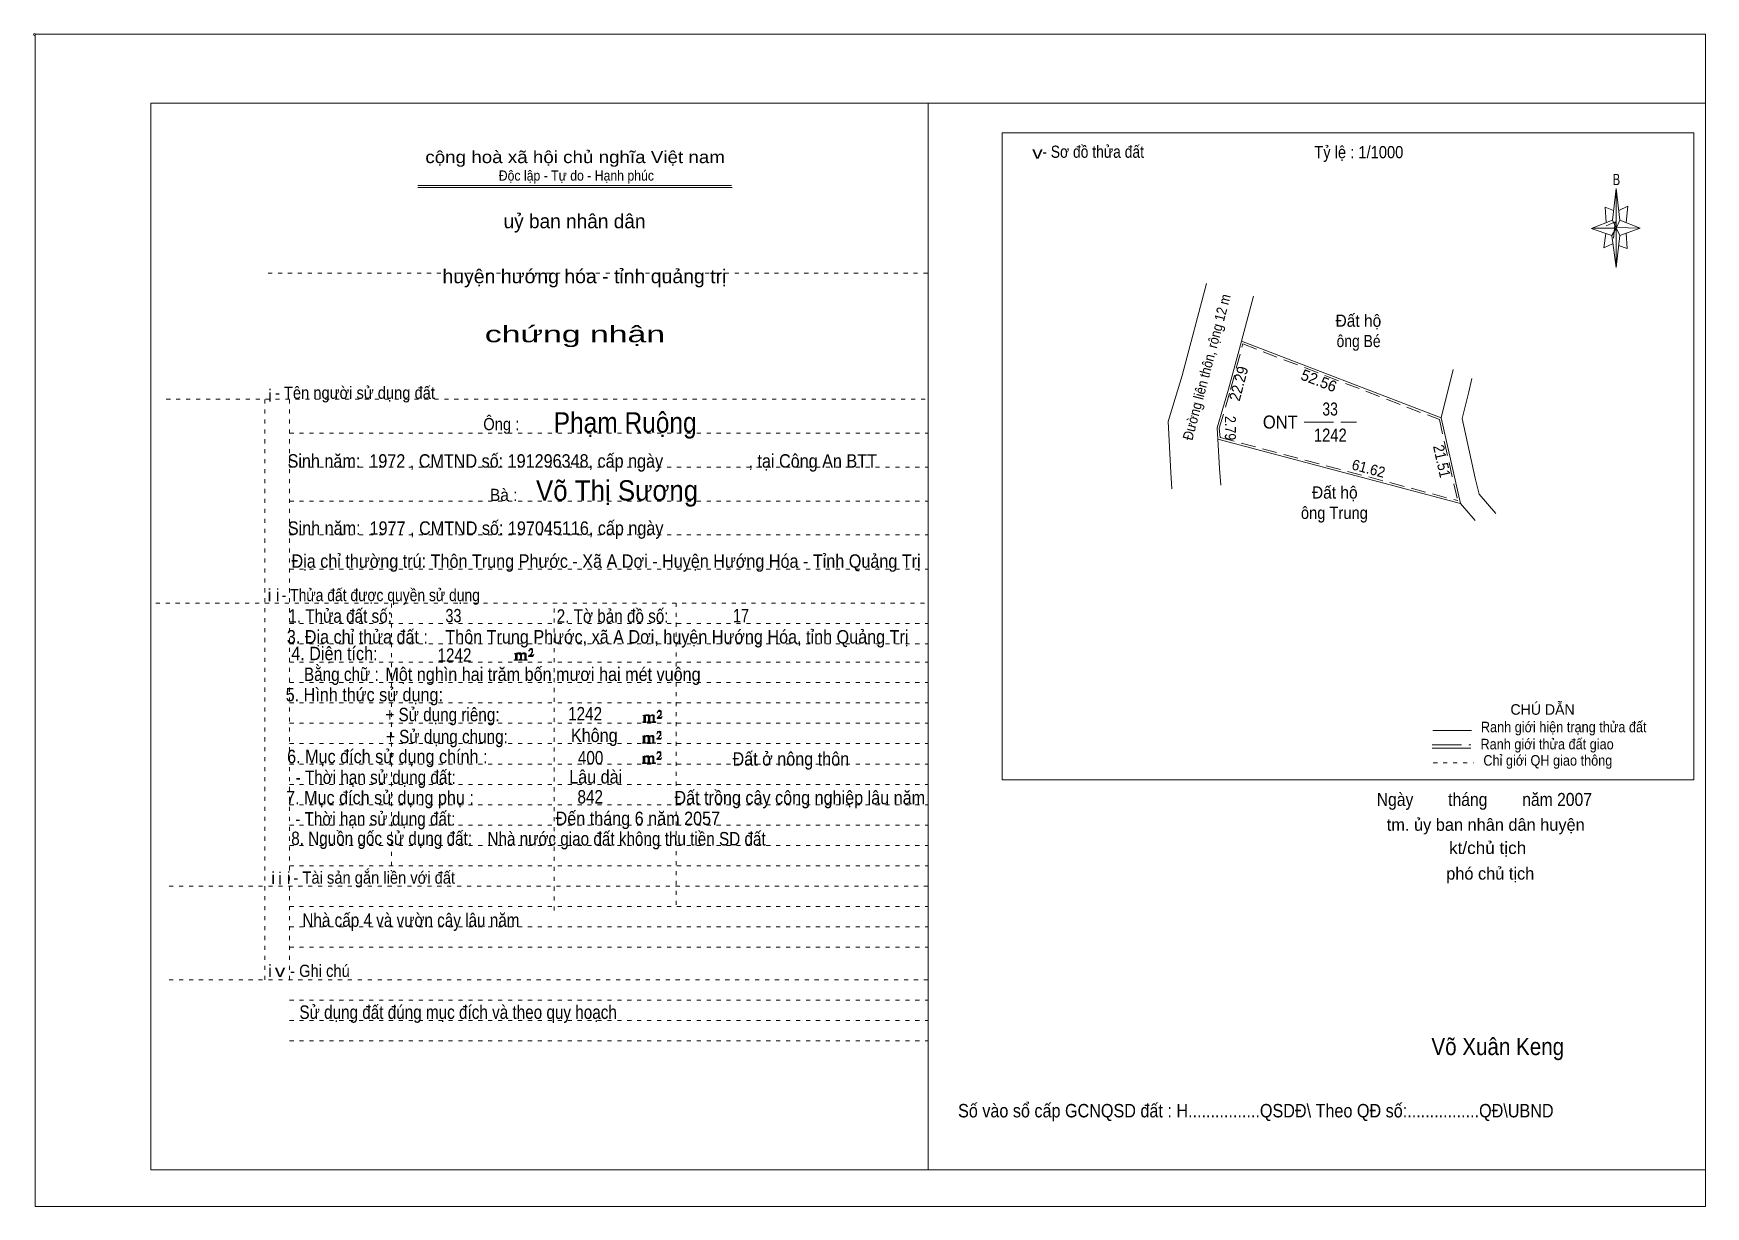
# Model space of a CAD drawing. Header units: centimetres. Extents: x -1.6 to 39.5, y -3.3 to 25.5.
import ezdxf
from ezdxf.enums import TextEntityAlignment as Align

# ---------------------------------------------------------------- set-up
doc = ezdxf.new("R2010")
doc.units = ezdxf.units.CM
doc.header["$LTSCALE"] = 0.12
for name, pattern in [('DOTTED', [1.5, 0.3, -1.2]), ('LONG_DASHED', [7.5, 6, -1.5]), ('MEDIUM_DASHED', [4.5, 3, -1.5])]:
    doc.linetypes.add(name, pattern=pattern)
for name, color, linetype, lineweight in [('1', 7, 'DOTTED', 13), ('10', 7, 'Continuous', 13), ('33', 7, 'LONG_DASHED', 13), ('4', 7, 'Continuous', 13), ('5', 7, 'Continuous', 13), ('50', 7, 'Continuous', 13)]:
    doc.layers.add(name, color=color, linetype=linetype, lineweight=lineweight)
doc.layers.add('30', color=7, linetype='Continuous')

msp = doc.modelspace()

# ---------------------------------------------------------------- hatches: boundary and pattern name
at = {"layer": '50'}
for points in [[(10.27, 10.13), (10.27, 10.12), (10.27, 10.11), (10.25, 10.11), (10.24, 10.11), (10.24, 10.1), (10.33, 10.1), (10.33, 10.11), (10.32, 10.11), (10.31, 10.11), (10.31, 10.12), (10.31, 10.13), (10.31, 10.24), (10.31, 10.25), (10.32, 10.26), (10.34, 10.26), (10.35, 10.26), (10.36, 10.26), (10.37, 10.25), (10.39, 10.22), (10.39, 10.13), (10.37, 10.12), (10.37, 10.11), (10.36, 10.11), (10.35, 10.11), (10.35, 10.1), (10.44, 10.1), (10.44, 10.11), (10.43, 10.11), (10.42, 10.11), (10.42, 10.12), (10.42, 10.13), (10.42, 10.24), (10.44, 10.26), (10.45, 10.26), (10.46, 10.26), (10.49, 10.26), (10.49, 10.25), (10.5, 10.24), (10.5, 10.22), (10.5, 10.13), (10.5, 10.12), (10.49, 10.11), (10.49, 10.11), (10.47, 10.11), (10.47, 10.1), (10.56, 10.1), (10.56, 10.11), (10.55, 10.11), (10.54, 10.11), (10.53, 10.12), (10.53, 10.13), (10.53, 10.2), (10.53, 10.25), (10.53, 10.26), (10.52, 10.27), (10.5, 10.28), (10.47, 10.28), (10.46, 10.28), (10.44, 10.27), (10.41, 10.25), (10.41, 10.26), (10.4, 10.28), (10.39, 10.28), (10.37, 10.28), (10.35, 10.28), (10.34, 10.28), (10.32, 10.26), (10.31, 10.26), (10.31, 10.25), (10.31, 10.25), (10.31, 10.26), (10.31, 10.28), (10.24, 10.26), (10.24, 10.26), (10.25, 10.26), (10.27, 10.25), (10.27, 10.24), (10.27, 10.23)], [(10.69, 10.19), (10.72, 10.24), (10.72, 10.24), (10.71, 10.22), (10.69, 10.22), (10.68, 10.22), (10.63, 10.22), (10.66, 10.26), (10.67, 10.27), (10.69, 10.28), (10.69, 10.3), (10.69, 10.32), (10.69, 10.34), (10.69, 10.35), (10.69, 10.37), (10.68, 10.38), (10.67, 10.38), (10.66, 10.39), (10.65, 10.39), (10.63, 10.38), (10.63, 10.38), (10.62, 10.37), (10.61, 10.35), (10.59, 10.33), (10.61, 10.33), (10.61, 10.35), (10.62, 10.35), (10.63, 10.36), (10.65, 10.36), (10.66, 10.36), (10.67, 10.35), (10.68, 10.35), (10.68, 10.32), (10.68, 10.3), (10.66, 10.28), (10.66, 10.26), (10.65, 10.25), (10.59, 10.2), (10.59, 10.19)], [(13.42, 8.61), (13.42, 8.6), (13.42, 8.59), (13.41, 8.59), (13.4, 8.59), (13.4, 8.57), (13.48, 8.57), (13.48, 8.59), (13.47, 8.59), (13.46, 8.59), (13.46, 8.6), (13.46, 8.61), (13.46, 8.72), (13.46, 8.73), (13.47, 8.74), (13.5, 8.74), (13.51, 8.74), (13.52, 8.74), (13.53, 8.73), (13.54, 8.69), (13.54, 8.61), (13.53, 8.6), (13.53, 8.59), (13.52, 8.59), (13.51, 8.59), (13.51, 8.57), (13.6, 8.57), (13.6, 8.59), (13.58, 8.59), (13.57, 8.59), (13.57, 8.6), (13.57, 8.61), (13.57, 8.72), (13.6, 8.74), (13.61, 8.74), (13.62, 8.74), (13.64, 8.74), (13.64, 8.73), (13.65, 8.72), (13.65, 8.69), (13.65, 8.61), (13.65, 8.6), (13.64, 8.59), (13.64, 8.59), (13.63, 8.59), (13.63, 8.57), (13.72, 8.57), (13.72, 8.59), (13.7, 8.59), (13.69, 8.59), (13.68, 8.6), (13.68, 8.61), (13.68, 8.68), (13.68, 8.73), (13.68, 8.74), (13.67, 8.75), (13.65, 8.76), (13.63, 8.76), (13.62, 8.76), (13.6, 8.75), (13.56, 8.73), (13.56, 8.74), (13.55, 8.76), (13.54, 8.76), (13.53, 8.76), (13.51, 8.76), (13.5, 8.76), (13.47, 8.74), (13.46, 8.74), (13.46, 8.73), (13.46, 8.73), (13.46, 8.74), (13.46, 8.76), (13.4, 8.74), (13.4, 8.74), (13.41, 8.74), (13.42, 8.73), (13.42, 8.72), (13.42, 8.71)], [(13.85, 8.67), (13.87, 8.72), (13.87, 8.72), (13.86, 8.69), (13.85, 8.69), (13.84, 8.69), (13.78, 8.69), (13.82, 8.74), (13.83, 8.75), (13.85, 8.76), (13.85, 8.78), (13.85, 8.79), (13.85, 8.82), (13.85, 8.83), (13.85, 8.85), (13.84, 8.86), (13.83, 8.86), (13.82, 8.87), (13.8, 8.87), (13.78, 8.86), (13.78, 8.86), (13.77, 8.85), (13.76, 8.83), (13.75, 8.81), (13.76, 8.81), (13.76, 8.83), (13.77, 8.83), (13.78, 8.84), (13.8, 8.84), (13.82, 8.84), (13.83, 8.83), (13.84, 8.83), (13.84, 8.79), (13.84, 8.78), (13.82, 8.76), (13.82, 8.74), (13.8, 8.73), (13.75, 8.68), (13.75, 8.67)], [(13.41, 8.09), (13.41, 8.08), (13.41, 8.07), (13.4, 8.07), (13.39, 8.07), (13.39, 8.06), (13.48, 8.06), (13.48, 8.07), (13.47, 8.07), (13.45, 8.07), (13.45, 8.08), (13.45, 8.09), (13.45, 8.2), (13.45, 8.21), (13.47, 8.23), (13.49, 8.23), (13.5, 8.23), (13.51, 8.23), (13.52, 8.21), (13.53, 8.18), (13.53, 8.09), (13.52, 8.08), (13.52, 8.07), (13.51, 8.07), (13.5, 8.07), (13.5, 8.06), (13.59, 8.06), (13.59, 8.07), (13.58, 8.07), (13.57, 8.07), (13.57, 8.08), (13.57, 8.09), (13.57, 8.2), (13.59, 8.23), (13.6, 8.23), (13.61, 8.23), (13.63, 8.23), (13.63, 8.21), (13.64, 8.2), (13.64, 8.18), (13.64, 8.09), (13.64, 8.08), (13.63, 8.07), (13.63, 8.07), (13.62, 8.07), (13.62, 8.06), (13.71, 8.06), (13.71, 8.07), (13.7, 8.07), (13.69, 8.07), (13.67, 8.08), (13.67, 8.09), (13.67, 8.17), (13.67, 8.21), (13.67, 8.23), (13.66, 8.24), (13.64, 8.25), (13.62, 8.25), (13.61, 8.25), (13.59, 8.24), (13.55, 8.21), (13.55, 8.23), (13.54, 8.25), (13.53, 8.25), (13.52, 8.25), (13.5, 8.25), (13.49, 8.25), (13.47, 8.23), (13.45, 8.23), (13.45, 8.21), (13.45, 8.21), (13.45, 8.23), (13.45, 8.25), (13.39, 8.23), (13.39, 8.23), (13.4, 8.23), (13.41, 8.21), (13.41, 8.2), (13.41, 8.19)], [(13.84, 8.16), (13.86, 8.2), (13.86, 8.2), (13.85, 8.18), (13.84, 8.18), (13.83, 8.18), (13.77, 8.18), (13.81, 8.23), (13.82, 8.24), (13.84, 8.25), (13.84, 8.27), (13.84, 8.28), (13.84, 8.3), (13.84, 8.31), (13.84, 8.34), (13.83, 8.35), (13.82, 8.35), (13.81, 8.36), (13.8, 8.36), (13.77, 8.35), (13.77, 8.35), (13.76, 8.34), (13.75, 8.31), (13.74, 8.29), (13.75, 8.29), (13.75, 8.31), (13.76, 8.31), (13.77, 8.33), (13.8, 8.33), (13.81, 8.33), (13.82, 8.31), (13.83, 8.31), (13.83, 8.28), (13.83, 8.27), (13.81, 8.25), (13.81, 8.23), (13.8, 8.21), (13.74, 8.17), (13.74, 8.16)], [(13.84, 7.66), (13.86, 7.71), (13.86, 7.71), (13.85, 7.68), (13.84, 7.68), (13.83, 7.68), (13.77, 7.68), (13.81, 7.73), (13.82, 7.74), (13.84, 7.75), (13.84, 7.77), (13.84, 7.78), (13.84, 7.81), (13.84, 7.82), (13.84, 7.84), (13.83, 7.85), (13.82, 7.85), (13.81, 7.86), (13.79, 7.86), (13.77, 7.85), (13.77, 7.85), (13.76, 7.84), (13.75, 7.82), (13.74, 7.8), (13.75, 7.8), (13.75, 7.82), (13.76, 7.82), (13.77, 7.83), (13.79, 7.83), (13.81, 7.83), (13.82, 7.82), (13.83, 7.82), (13.83, 7.78), (13.83, 7.77), (13.81, 7.75), (13.81, 7.73), (13.79, 7.72), (13.74, 7.67), (13.74, 7.66)], [(13.41, 7.6), (13.41, 7.59), (13.41, 7.58), (13.4, 7.58), (13.39, 7.58), (13.39, 7.56), (13.47, 7.56), (13.47, 7.58), (13.46, 7.58), (13.45, 7.58), (13.45, 7.59), (13.45, 7.6), (13.45, 7.71), (13.45, 7.72), (13.46, 7.73), (13.49, 7.73), (13.5, 7.73), (13.51, 7.73), (13.52, 7.72), (13.53, 7.68), (13.53, 7.6), (13.52, 7.59), (13.52, 7.58), (13.51, 7.58), (13.5, 7.58), (13.5, 7.56), (13.59, 7.56), (13.59, 7.58), (13.57, 7.58), (13.56, 7.58), (13.56, 7.59), (13.56, 7.6), (13.56, 7.71), (13.59, 7.73), (13.6, 7.73), (13.61, 7.73), (13.63, 7.73), (13.63, 7.72), (13.64, 7.71), (13.64, 7.68), (13.64, 7.6), (13.64, 7.59), (13.63, 7.58), (13.63, 7.58), (13.62, 7.58), (13.62, 7.56), (13.71, 7.56), (13.71, 7.58), (13.69, 7.58), (13.68, 7.58), (13.67, 7.59), (13.67, 7.6), (13.67, 7.67), (13.67, 7.72), (13.67, 7.73), (13.66, 7.74), (13.64, 7.75), (13.62, 7.75), (13.61, 7.75), (13.59, 7.74), (13.55, 7.72), (13.55, 7.73), (13.54, 7.75), (13.53, 7.75), (13.52, 7.75), (13.5, 7.75), (13.49, 7.75), (13.46, 7.73), (13.45, 7.73), (13.45, 7.72), (13.45, 7.72), (13.45, 7.73), (13.45, 7.75), (13.39, 7.73), (13.39, 7.73), (13.4, 7.73), (13.41, 7.72), (13.41, 7.71), (13.41, 7.7)]]:
    msp.add_hatch(color=256, dxfattribs=at).paths.add_polyline_path(points)

# ---------------------------------------------------------------- linework, layer by layer
at = {"layer": '1', "linetype": 'Continuous'}
for p, q in [((1.31, -2.42), (1.31, 23.78)), ((1.31, 23.78), (39.51, 23.78)), ((20.41, -2.42), (20.41, 23.78)), ((39.51, -2.42), (39.51, 23.78)), ((7.87, 21.76), (15.58, 21.76)), ((7.87, 21.71), (15.59, 21.71)), ((37.21, 20.53), (36.7, 20.7)), ((1.31, -2.42), (39.51, -2.42))]:
    msp.add_line(p, q, dxfattribs=at)
at = {"layer": '1'}
for p, q in [((4.19, 19.61), (20.41, 19.61)), ((1.69, 16.51), (20.41, 16.51)), ((4.11, 2.25), (4.11, 16.51)), ((4.72, 2.25), (4.72, 16.51)), ((4.72, 15.68), (20.41, 15.68)), ((4.72, 14.84), (20.41, 14.84)), ((4.72, 14.01), (20.41, 14.01)), ((4.72, 13.18), (20.41, 13.18)), ((4.72, 12.34), (20.41, 12.34)), ((1.43, 11.5), (20.41, 11.5)), ((7.22, 5.05), (7.22, 11.5)), ((11.22, 3.95), (11.22, 11.5)), ((14.22, 4.09), (14.22, 11.5)), ((4.72, 11), (20.41, 11)), ((4.72, 10.5), (20.41, 10.5)), ((4.72, 10.05), (20.41, 10.05)), ((4.72, 9.55), (20.41, 9.55)), ((4.72, 9.05), (20.41, 9.05)), ((4.72, 8.55), (20.41, 8.55)), ((4.72, 8.05), (20.41, 8.05)), ((4.72, 7.55), (20.41, 7.55)), ((4.72, 7.05), (20.41, 7.05)), ((4.72, 6.55), (20.41, 6.55)), ((4.72, 6.05), (20.41, 6.05)), ((4.72, 5.55), (20.41, 5.55)), ((4.72, 5.05), (20.41, 5.05)), ((1.76, 4.55), (20.41, 4.55)), ((4.72, 4.05), (20.41, 4.05)), ((4.72, 3.55), (20.41, 3.55)), ((4.72, 3.05), (20.41, 3.05)), ((1.76, 2.25), (20.41, 2.25)), ((4.72, 1.75), (20.41, 1.75)), ((4.72, 1.25), (20.41, 1.25)), ((4.72, 0.75), (20.41, 0.75))]:
    msp.add_line(p, q, dxfattribs=at)
at = {"layer": '1', "linetype": 'Continuous'}
msp.add_lwpolyline([(-1.53, -3.32), (39.51, -3.32), (39.51, 25.48), (-1.53, 25.48)], close=True, dxfattribs=at)
msp.add_lwpolyline([(37.22, 20.33), (37.01, 20.23), (37.06, 20.58)], dxfattribs=at)
at = {"layer": '10'}
for p, q in [((28.11, 17.94), (28.4, 19.04)), ((28.11, 17.94), (33.01, 16.05)), ((33.69, 16.69), (33.77, 17.02)), ((27.53, 15.53), (33.49, 13.95))]:
    msp.add_line(p, q, dxfattribs=at)
at = {"layer": '10', "linetype": 'MEDIUM_DASHED'}
msp.add_line((27.58, 15.57), (33.42, 14.02), dxfattribs=at)
at = {"layer": '10'}
for points in [[(26.4, 14.31), (26.37, 14.71), (26.31, 15.96), (26.65, 17.09), (27.25, 19.35)], [(27.53, 15.53), (27.51, 15.81), (27.79, 16.76), (28.11, 17.94)], [(33.31, 17.24), (33.01, 16.05), (33.49, 13.95), (33.85, 13.53)], [(33.85, 14.57), (33.53, 16.04), (33.69, 16.69)], [(27.6, 14.4), (27.57, 14.81), (27.53, 15.53)], [(34.36, 13.7), (33.95, 14.18), (33.85, 14.57)]]:
    msp.add_lwpolyline(points, dxfattribs=at)
at = {"layer": '10', "linetype": 'MEDIUM_DASHED'}
msp.add_lwpolyline([(27.58, 15.57), (27.56, 15.8), (27.84, 16.75), (28.14, 17.87), (32.97, 16.01), (33.42, 14.02)], dxfattribs=at)
at = {"layer": '33'}
msp.add_line((29.65, 15.95), (30.93, 15.95), dxfattribs=at)
at = {"layer": '4'}
for p, q in [((32.81, 8.37), (33.76, 8.37)), ((32.79, 7.94), (33.74, 7.94))]:
    msp.add_line(p, q, dxfattribs=at)
at = {"layer": '4', "linetype": 'LONG_DASHED'}
msp.add_line((32.79, 8.02), (33.74, 8.02), dxfattribs=at)
at = {"layer": '4', "linetype": 'DOTTED'}
msp.add_line((32.82, 7.58), (33.81, 7.58), dxfattribs=at)
at = {"layer": '4'}
msp.add_lwpolyline([(22.23, 23.05), (39.22, 23.05), (39.22, 7.16), (22.23, 7.16)], close=True, dxfattribs=at)
msp.add_circle((-1.55, 25.47), 0.025, dxfattribs=at)
at = {"layer": '5'}
for p, q in [((37.22, 20.91), (37.31, 21.69)), ((37.4, 20.91), (37.9, 20.71)), ((37.56, 20.59), (37.58, 20.21)), ((37.4, 20.53), (37.31, 19.75)), ((37.58, 20.21), (37.37, 20.29))]:
    msp.add_line(p, q, dxfattribs=at)
for points in [[(37.31, 21.69), (37.4, 20.91), (37.31, 20.71)], [(37.31, 20.71), (36.72, 20.71), (37.22, 20.91), (37.4, 20.53), (37.9, 20.71), (37.31, 20.73)], [(37.31, 20.71), (37.31, 19.75), (37.21, 20.53)]]:
    msp.add_lwpolyline(points, close=True, dxfattribs=at)
for points in [[(37.25, 21.15), (37.04, 21.23), (37.07, 20.85)], [(37.38, 21.15), (37.6, 21.25), (37.56, 20.85)], [(37.31, 20.71), (37.22, 20.91), (36.72, 20.71)], [(37.07, 20.77), (37.29, 20.87), (37.25, 20.47)], [(37.31, 20.71), (37.4, 20.53), (37.9, 20.71)]]:
    msp.add_lwpolyline(points, dxfattribs=at)
at = {"layer": '50'}
for points in [[(10.27, 10.13), (10.27, 10.12), (10.27, 10.11), (10.25, 10.11), (10.24, 10.11), (10.24, 10.1), (10.33, 10.1), (10.33, 10.11), (10.32, 10.11), (10.31, 10.11), (10.31, 10.12), (10.31, 10.13), (10.31, 10.24), (10.31, 10.25), (10.32, 10.26), (10.34, 10.26), (10.35, 10.26), (10.36, 10.26), (10.37, 10.25), (10.39, 10.22), (10.39, 10.13), (10.37, 10.12), (10.37, 10.11), (10.36, 10.11), (10.35, 10.11), (10.35, 10.1), (10.44, 10.1), (10.44, 10.11), (10.43, 10.11), (10.42, 10.11), (10.42, 10.12), (10.42, 10.13), (10.42, 10.24), (10.44, 10.26), (10.45, 10.26), (10.46, 10.26), (10.49, 10.26), (10.49, 10.25), (10.5, 10.24), (10.5, 10.22), (10.5, 10.13), (10.5, 10.12), (10.49, 10.11), (10.49, 10.11), (10.47, 10.11), (10.47, 10.1), (10.56, 10.1), (10.56, 10.11), (10.55, 10.11), (10.54, 10.11), (10.53, 10.12), (10.53, 10.13), (10.53, 10.2), (10.53, 10.25), (10.53, 10.26), (10.52, 10.27), (10.5, 10.28), (10.47, 10.28), (10.46, 10.28), (10.44, 10.27), (10.41, 10.25), (10.41, 10.26), (10.4, 10.28), (10.39, 10.28), (10.37, 10.28), (10.35, 10.28), (10.34, 10.28), (10.32, 10.26), (10.31, 10.26), (10.31, 10.25), (10.31, 10.25), (10.31, 10.26), (10.31, 10.28), (10.24, 10.26), (10.24, 10.26), (10.25, 10.26), (10.27, 10.25), (10.27, 10.24), (10.27, 10.23)], [(10.69, 10.19), (10.72, 10.24), (10.72, 10.24), (10.71, 10.22), (10.69, 10.22), (10.68, 10.22), (10.63, 10.22), (10.66, 10.26), (10.67, 10.27), (10.69, 10.28), (10.69, 10.3), (10.69, 10.32), (10.69, 10.34), (10.69, 10.35), (10.69, 10.37), (10.68, 10.38), (10.67, 10.38), (10.66, 10.39), (10.65, 10.39), (10.63, 10.38), (10.63, 10.38), (10.62, 10.37), (10.61, 10.35), (10.59, 10.33), (10.61, 10.33), (10.61, 10.35), (10.62, 10.35), (10.63, 10.36), (10.65, 10.36), (10.66, 10.36), (10.67, 10.35), (10.68, 10.35), (10.68, 10.32), (10.68, 10.3), (10.66, 10.28), (10.66, 10.26), (10.65, 10.25), (10.59, 10.2), (10.59, 10.19)], [(13.42, 8.61), (13.42, 8.6), (13.42, 8.59), (13.41, 8.59), (13.4, 8.59), (13.4, 8.57), (13.48, 8.57), (13.48, 8.59), (13.47, 8.59), (13.46, 8.59), (13.46, 8.6), (13.46, 8.61), (13.46, 8.72), (13.46, 8.73), (13.47, 8.74), (13.5, 8.74), (13.51, 8.74), (13.52, 8.74), (13.53, 8.73), (13.54, 8.69), (13.54, 8.61), (13.53, 8.6), (13.53, 8.59), (13.52, 8.59), (13.51, 8.59), (13.51, 8.57), (13.6, 8.57), (13.6, 8.59), (13.58, 8.59), (13.57, 8.59), (13.57, 8.6), (13.57, 8.61), (13.57, 8.72), (13.6, 8.74), (13.61, 8.74), (13.62, 8.74), (13.64, 8.74), (13.64, 8.73), (13.65, 8.72), (13.65, 8.69), (13.65, 8.61), (13.65, 8.6), (13.64, 8.59), (13.64, 8.59), (13.63, 8.59), (13.63, 8.57), (13.72, 8.57), (13.72, 8.59), (13.7, 8.59), (13.69, 8.59), (13.68, 8.6), (13.68, 8.61), (13.68, 8.68), (13.68, 8.73), (13.68, 8.74), (13.67, 8.75), (13.65, 8.76), (13.63, 8.76), (13.62, 8.76), (13.6, 8.75), (13.56, 8.73), (13.56, 8.74), (13.55, 8.76), (13.54, 8.76), (13.53, 8.76), (13.51, 8.76), (13.5, 8.76), (13.47, 8.74), (13.46, 8.74), (13.46, 8.73), (13.46, 8.73), (13.46, 8.74), (13.46, 8.76), (13.4, 8.74), (13.4, 8.74), (13.41, 8.74), (13.42, 8.73), (13.42, 8.72), (13.42, 8.71)], [(13.85, 8.67), (13.87, 8.72), (13.87, 8.72), (13.86, 8.69), (13.85, 8.69), (13.84, 8.69), (13.78, 8.69), (13.82, 8.74), (13.83, 8.75), (13.85, 8.76), (13.85, 8.78), (13.85, 8.79), (13.85, 8.82), (13.85, 8.83), (13.85, 8.85), (13.84, 8.86), (13.83, 8.86), (13.82, 8.87), (13.8, 8.87), (13.78, 8.86), (13.78, 8.86), (13.77, 8.85), (13.76, 8.83), (13.75, 8.81), (13.76, 8.81), (13.76, 8.83), (13.77, 8.83), (13.78, 8.84), (13.8, 8.84), (13.82, 8.84), (13.83, 8.83), (13.84, 8.83), (13.84, 8.79), (13.84, 8.78), (13.82, 8.76), (13.82, 8.74), (13.8, 8.73), (13.75, 8.68), (13.75, 8.67)], [(13.41, 8.09), (13.41, 8.08), (13.41, 8.07), (13.4, 8.07), (13.39, 8.07), (13.39, 8.06), (13.48, 8.06), (13.48, 8.07), (13.47, 8.07), (13.45, 8.07), (13.45, 8.08), (13.45, 8.09), (13.45, 8.2), (13.45, 8.21), (13.47, 8.23), (13.49, 8.23), (13.5, 8.23), (13.51, 8.23), (13.52, 8.21), (13.53, 8.18), (13.53, 8.09), (13.52, 8.08), (13.52, 8.07), (13.51, 8.07), (13.5, 8.07), (13.5, 8.06), (13.59, 8.06), (13.59, 8.07), (13.58, 8.07), (13.57, 8.07), (13.57, 8.08), (13.57, 8.09), (13.57, 8.2), (13.59, 8.23), (13.6, 8.23), (13.61, 8.23), (13.63, 8.23), (13.63, 8.21), (13.64, 8.2), (13.64, 8.18), (13.64, 8.09), (13.64, 8.08), (13.63, 8.07), (13.63, 8.07), (13.62, 8.07), (13.62, 8.06), (13.71, 8.06), (13.71, 8.07), (13.7, 8.07), (13.69, 8.07), (13.67, 8.08), (13.67, 8.09), (13.67, 8.17), (13.67, 8.21), (13.67, 8.23), (13.66, 8.24), (13.64, 8.25), (13.62, 8.25), (13.61, 8.25), (13.59, 8.24), (13.55, 8.21), (13.55, 8.23), (13.54, 8.25), (13.53, 8.25), (13.52, 8.25), (13.5, 8.25), (13.49, 8.25), (13.47, 8.23), (13.45, 8.23), (13.45, 8.21), (13.45, 8.21), (13.45, 8.23), (13.45, 8.25), (13.39, 8.23), (13.39, 8.23), (13.4, 8.23), (13.41, 8.21), (13.41, 8.2), (13.41, 8.19)], [(13.84, 8.16), (13.86, 8.2), (13.86, 8.2), (13.85, 8.18), (13.84, 8.18), (13.83, 8.18), (13.77, 8.18), (13.81, 8.23), (13.82, 8.24), (13.84, 8.25), (13.84, 8.27), (13.84, 8.28), (13.84, 8.3), (13.84, 8.31), (13.84, 8.34), (13.83, 8.35), (13.82, 8.35), (13.81, 8.36), (13.8, 8.36), (13.77, 8.35), (13.77, 8.35), (13.76, 8.34), (13.75, 8.31), (13.74, 8.29), (13.75, 8.29), (13.75, 8.31), (13.76, 8.31), (13.77, 8.33), (13.8, 8.33), (13.81, 8.33), (13.82, 8.31), (13.83, 8.31), (13.83, 8.28), (13.83, 8.27), (13.81, 8.25), (13.81, 8.23), (13.8, 8.21), (13.74, 8.17), (13.74, 8.16)], [(13.84, 7.66), (13.86, 7.71), (13.86, 7.71), (13.85, 7.68), (13.84, 7.68), (13.83, 7.68), (13.77, 7.68), (13.81, 7.73), (13.82, 7.74), (13.84, 7.75), (13.84, 7.77), (13.84, 7.78), (13.84, 7.81), (13.84, 7.82), (13.84, 7.84), (13.83, 7.85), (13.82, 7.85), (13.81, 7.86), (13.79, 7.86), (13.77, 7.85), (13.77, 7.85), (13.76, 7.84), (13.75, 7.82), (13.74, 7.8), (13.75, 7.8), (13.75, 7.82), (13.76, 7.82), (13.77, 7.83), (13.79, 7.83), (13.81, 7.83), (13.82, 7.82), (13.83, 7.82), (13.83, 7.78), (13.83, 7.77), (13.81, 7.75), (13.81, 7.73), (13.79, 7.72), (13.74, 7.67), (13.74, 7.66)], [(13.41, 7.6), (13.41, 7.59), (13.41, 7.58), (13.4, 7.58), (13.39, 7.58), (13.39, 7.56), (13.47, 7.56), (13.47, 7.58), (13.46, 7.58), (13.45, 7.58), (13.45, 7.59), (13.45, 7.6), (13.45, 7.71), (13.45, 7.72), (13.46, 7.73), (13.49, 7.73), (13.5, 7.73), (13.51, 7.73), (13.52, 7.72), (13.53, 7.68), (13.53, 7.6), (13.52, 7.59), (13.52, 7.58), (13.51, 7.58), (13.5, 7.58), (13.5, 7.56), (13.59, 7.56), (13.59, 7.58), (13.57, 7.58), (13.56, 7.58), (13.56, 7.59), (13.56, 7.6), (13.56, 7.71), (13.59, 7.73), (13.6, 7.73), (13.61, 7.73), (13.63, 7.73), (13.63, 7.72), (13.64, 7.71), (13.64, 7.68), (13.64, 7.6), (13.64, 7.59), (13.63, 7.58), (13.63, 7.58), (13.62, 7.58), (13.62, 7.56), (13.71, 7.56), (13.71, 7.58), (13.69, 7.58), (13.68, 7.58), (13.67, 7.59), (13.67, 7.6), (13.67, 7.67), (13.67, 7.72), (13.67, 7.73), (13.66, 7.74), (13.64, 7.75), (13.62, 7.75), (13.61, 7.75), (13.59, 7.74), (13.55, 7.72), (13.55, 7.73), (13.54, 7.75), (13.53, 7.75), (13.52, 7.75), (13.5, 7.75), (13.49, 7.75), (13.46, 7.73), (13.45, 7.73), (13.45, 7.72), (13.45, 7.72), (13.45, 7.73), (13.45, 7.75), (13.39, 7.73), (13.39, 7.73), (13.4, 7.73), (13.41, 7.72), (13.41, 7.71), (13.41, 7.7)]]:
    msp.add_lwpolyline(points, close=True, dxfattribs=at)

# ---------------------------------------------------------------- texts
at = {"layer": '1'}
for s, height, width, p in [('cộng hoà xã hội chủ nghĩa Việt nam', 0.3, 1.15, (11.735, 22.31)), ('v', 0.3, 1.3, (23.095, 22.42)), ('- Sơ đồ thửa đất ', 0.3, 0.85, (24.51, 22.44)), ('Độc lập - Tự do - Hạnh phúc', 0.25, 0.9, (11.765, 21.88)), ('chứng nhận', 0.4, 1.55, (11.73, 17.91)), ('- Tên người sử dụng đất', 0.3, 0.9, (6.325, 16.52)), ('- Thửa đất được quyền sử dụng', 0.3, 0.85, (6.96, 11.55)), ('- Tài sản gắn liền với đất ', 0.3, 0.9, (6.85, 4.61)), ('v', 0.3, 1.3, (4.485, 2.32)), ('- Ghi chú', 0.3, 0.9, (5.465, 2.32))]:
    msp.add_text(s, height=height, dxfattribs=dict(at, width=width)).set_placement(p, align=Align.CENTER)
for s, height, p in [('uỷ ban nhân dân', 0.35, (11.72, 20.71)), ('i', 0.3, (4.235, 16.45)), ('i', 0.3, (4.225, 11.55)), ('i', 0.3, (4.425, 11.55)), ('i', 0.3, (4.315, 4.6)), ('i', 0.3, (4.485, 4.59)), ('i', 0.3, (4.695, 4.6)), ('i', 0.3, (4.235, 2.32))]:
    msp.add_text(s, height=height, dxfattribs=at).set_placement(p, align=Align.CENTER)
at = {"layer": '10'}
for s, height, width, p in [('Tỷ lệ : 1/1000', 0.3, 0.9, (30.99, 22.43)), ('Đất hộ', 0.3, 0.95, (30.98, 18.29)), ('ông Bé', 0.3, 0.85, (30.985, 17.79)), ('Phạm Ruộng', 0.5, 0.9, (12.965, 15.69)), ('Võ Thị Sương', 0.5, 0.95, (12.765, 14.02)), ('Đất hộ', 0.3, 0.95, (30.4, 14.07)), ('ông Trung', 0.3, 0.9, (30.39, 13.57)), ('Võ Xuân Keng', 0.42, 0.9, (34.405, 0.4))]:
    msp.add_text(s, height=height, dxfattribs=dict(at, width=width)).set_placement(p, align=Align.CENTER)
at = {"layer": '10', "width": 0.9}
msp.add_text('Đường liên thôn, rộng 12 m ', height=0.25, rotation=75.132, dxfattribs=at).set_placement((27.383, 17.308), align=Align.CENTER)
at = {"layer": '30'}
for s, height, rotation, width, p in [('22.29', 0.27, 75.195, 0.95, (28.169, 16.86)), ('2.79', 0.27, 270, 0.85, (27.7, 15.8)), ('21.51', 0.27, 282.595, 0.9, (32.9, 14.959)), ('61.62', 0.2599, 345.105, 0.95, (31.197, 14.684))]:
    msp.add_text(s, height=height, rotation=rotation, dxfattribs=dict(at, width=width)).set_placement(p, align=Align.CENTER)
msp.add_text('52.56', height=0.27, rotation=338.865, dxfattribs=at).set_placement((29.961, 16.841), align=Align.CENTER)
at = {"layer": '33'}
for s, width, p in [('33', 0.8, (30.285, 16.11)), ('1242', 0.85, (30.29, 15.47))]:
    msp.add_text(s, height=0.32, dxfattribs=dict(at, width=width)).set_placement(p, align=Align.CENTER)
at = {"layer": '33', "width": 0.95}
msp.add_text('ONT', height=0.32, dxfattribs=at).set_placement((29.49, 15.79), align=Align.RIGHT)
at = {"layer": '4'}
msp.add_text('CHÚ DẪN', height=0.2591, dxfattribs=at).set_placement((35.505, 8.76), align=Align.CENTER)
at = {"layer": '4', "width": 0.9}
for s, p in [('Ranh giới hiện trạng thửa đất', (36.025, 8.33)), ('Ranh giới thửa đất giao ', (35.66, 7.91)), ('Chỉ giới QH giao thông', (35.635, 7.51))]:
    msp.add_text(s, height=0.2591, dxfattribs=at).set_placement(p, align=Align.CENTER)
at = {"layer": '5', "width": 0.75}
msp.add_text('B', height=0.276, dxfattribs=at).set_placement((37.32, 21.77), align=Align.CENTER)
at = {"layer": '50'}
for s, height, width, p in [('  huyện hướng hóa - tỉnh quảng trị', 0.34, 1.05, (11.83, 19.36)), ('Ông :', 0.3, 0.9, (9.92, 15.75)), ('Sinh năm:  1972 , CMTND số: 191296348, cấp ngày                   , tại Công An BTT', 0.33, 0.9, (11.91, 14.83)), ('Bà :', 0.3, 0.95, (9.98, 14.01)), ('Sinh năm:  1977 , CMTND số: 197045116, cấp ngày ', 0.33, 0.9, (9.345, 13.18)), ('Địa chỉ thường trú: Thôn Trung Phước - Xã A Dơi - Huyện Hướng Hóa - Tỉnh Quảng Trị', 0.33, 0.9, (12.495, 12.37)), ('1. Thửa đất số:  ', 0.33, 0.85, (6.065, 11.02)), ('33', 0.33, 0.8, (8.745, 11.03)), ('2. Tờ bản đồ số:  ', 0.33, 0.85, (12.76, 11.02)), ('17', 0.33, 0.8, (15.81, 11.03)), ('3. Địa chỉ thửa đất : ', 0.33, 0.9, (6.44, 10.51)), ('Thôn Trung Phước, xã A Dơi, huyện Hướng Hóa, tỉnh Quảng Trị', 0.33, 0.9, (14.235, 10.51)), ('4. Diện tích: ', 0.33, 0.9, (5.875, 10.1)), ('1242', 0.33, 0.85, (8.77, 10.06)), ('Bằng chữ :', 0.33, 0.85, (5.99, 9.59)), ('Một nghìn hai trăm bốn mươi hai mét vuông', 0.33, 0.9, (10.945, 9.59)), ('5. Hình thức sử dụng:', 0.33, 0.9, (6.555, 9.09)), ('+ Sử dụng riêng:', 0.33, 0.85, (8.475, 8.6)), ('1242', 0.33, 0.85, (11.98, 8.62)), ('+ Sử dụng chung:', 0.33, 0.85, (8.585, 8.06)), ('Không', 0.33, 0.9, (12.205, 8.09)), ('6. Mục đích sử dụng chính :', 0.33, 0.9, (7.12, 7.57)), ('400', 0.33, 0.85, (12.115, 7.54)), ('Đất ở nông thôn', 0.33, 0.9, (17.035, 7.51)), ('- Thời hạn sử dụng đất:', 0.33, 0.85, (6.835, 7.06)), ('Lâu dài', 0.33, 0.9, (12.24, 7.07)), ('7. Mục đích sử dụng phụ :', 0.33, 0.9, (6.94, 6.56)), ('842', 0.33, 0.85, (12.105, 6.58)), ('Đất trồng cây công nghiệp lâu năm', 0.33, 0.9, (17.255, 6.56)), ('Ngày        tháng        năm 2007', 0.32, 0.9, (34.075, 6.52)), ('- Thời hạn sử dụng đất:', 0.33, 0.85, (6.825, 6.04)), ('Đến tháng 6 năm 2057', 0.33, 0.9, (13.275, 6.05)), ('8. Nguồn gốc sử dụng đất:', 0.33, 0.85, (6.98, 5.56)), ('Nhà nước giao đất không thu tiền SD đất ', 0.33, 0.85, (13.05, 5.55)), ('kt/chủ tịch', 0.3, 1.05, (34.155, 5.34)), ('Nhà cấp 4 và vườn cây lâu năm', 0.33, 0.85, (7.7, 3.55)), ('Sử dụng đất đúng mục đích và theo quy hoạch', 0.33, 0.85, (8.86, 1.29)), ('Số vào sổ cấp GCNQSD đất : H................QSDĐ\\ Theo QĐ số:................QĐ\\UBND', 0.33, 0.9, (28.46, -1.13))]:
    msp.add_text(s, height=height, dxfattribs=dict(at, width=width)).set_placement(p, align=Align.CENTER)
for s, p in [('tm. ủy ban nhân dân huyện ', (34.165, 5.91)), ('phó chủ tịch', (34.22, 4.71))]:
    msp.add_text(s, height=0.3, dxfattribs=at).set_placement(p, align=Align.CENTER)

doc.saveas('drawing.dxf')
